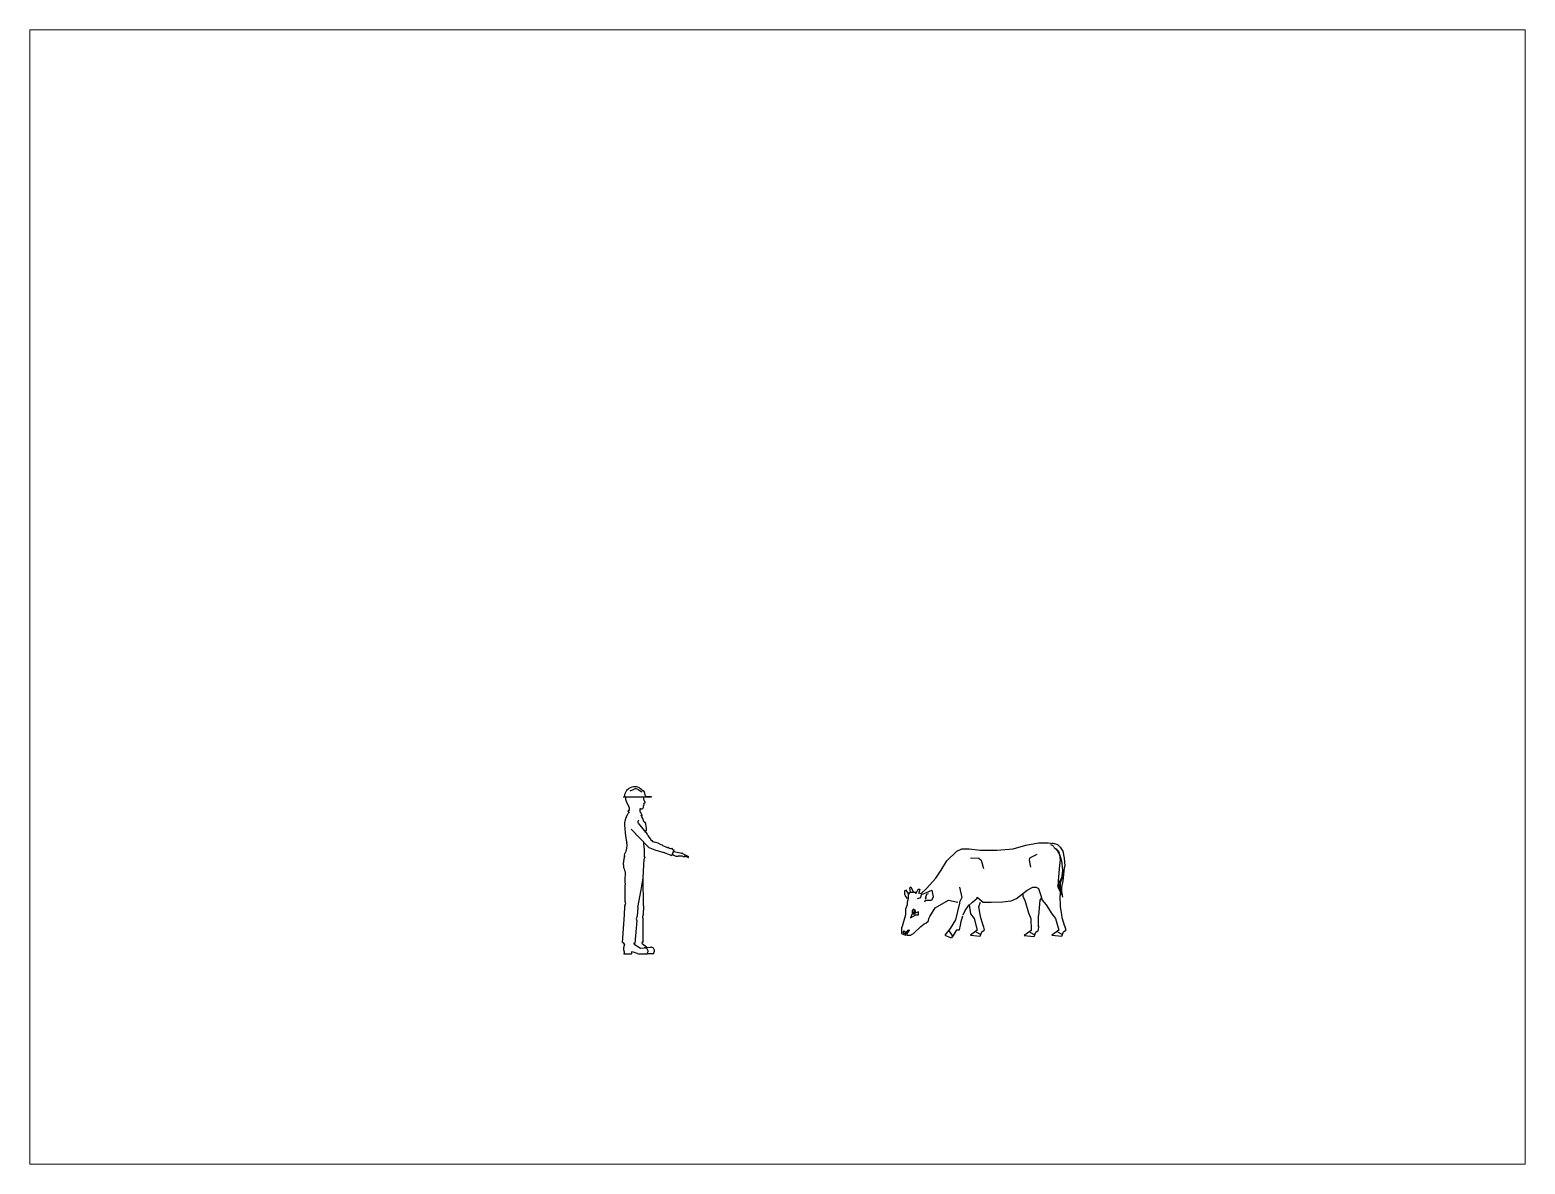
# Paper-space layout 'Layout2' of a CAD drawing. Header units: millimetres. Extents: x 26 to 231, y 20 to 176.
# The model-space entities are those that its viewports show. They can reach past a viewport. Long polylines and large blocks are cut down to what shows.
import ezdxf

# ---------------------------------------------------------------- set-up
doc = ezdxf.new("R2010")
doc.units = ezdxf.units.MM
doc.header["$LTSCALE"] = 0.1
doc.layers.add('1_6_1_ANIMALES', color=7, linetype='Continuous')
doc.layers.add('Texto', color=7, linetype='Continuous')

# ---------------------------------------------------------------- blocks, each defined once
blk = doc.blocks.new('A$C38B57B0F')
at = {"color": 7, "linetype": 'Continuous'}
for points in [[(6.59, 52.81, 0.692726), (0.58, 51.11)], [(5.06, 53.24, 0.226877), (3.76, 53.37)], [(0.28, 50.83, 0.389983), (0.58, 51.11)], [(0.96, 50.83, 0.015987), (0.96, 50.25)], [(0.96, 50.25, 0.06008), (1.02, 49.89)], [(7.02, 52.58, 0.427331), (6.66, 52.83)], [(6.87, 50.28, 0.371353), (6.89, 50.04)], [(6.87, 50.28, 0.201449), (6.9, 50.4)], [(6.92, 49.99, 0.097149), (6.89, 50.04)], [(6.98, 48.83, 0.369055), (6.92, 48.73)], [(7.2, 51.59, 0.065543), (7.22, 51.51)], [(7.21, 48.91, 0.438781), (7.3, 49.11)], [(7.22, 51.51, 0.291822), (8.05, 50.99)], [(1.15, 44.31, 0.161542), (0.74, 40.63)], [(1.8, 46.08, 0.136112), (1.96, 46.63)], [(2.11, 46, 0.049019), (1.83, 45.48)], [(2.26, 46.58, 0.076394), (2.21, 46.99)], [(5.85, 46.99, 0.414214), (5.55, 46.69)], [(5.55, 46.08, 0.013597), (5.55, 46)], [(5.86, 45.94, 0.120874), (6.06, 45.4)], [(7.03, 42.69, 0.063949), (5.98, 44.96)], [(6.4, 44.85, 0.016026), (6.06, 45.4)], [(6.15, 46.99, 0.414213), (6.76, 47.6)], [(6.83, 48, 0.333283), (6.76, 47.6)], [(6.83, 48, 0.425323), (6.83, 48.13)], [(6.92, 48.24, 0.391022), (6.99, 48.35)], [(0.89, 39.11, 0.048902), (1.35, 36.08)], [(5.22, 43.32, 0.443083), (5.1, 42.43)], [(7.79, 39.98, 0.067829), (7.35, 42.69)], [(7.49, 39.39, 0.00823), (7.49, 39.72, 0.006713), (7.49, 39.98)], [(8.24, 38.41, 0.020725), (7.95, 38.82)], [(0.76, 32.47, 0.197435), (1.35, 36.08)], [(8.25, 34.71, 0.116337), (8.83, 34.33)], [(9.19, 37, 0.217672), (10.47, 36.2)], [(11.95, 35.69, 0.07356), (10.26, 36.23)], [(12.42, 35.47, 0.026226), (12.45, 35.45)], [(12.91, 35.25, 0.089934), (13, 35.18)], [(13.98, 34.71, 0.021373), (14.45, 34.5)], [(14.45, 34.5, 0.203959), (14.69, 34.51)], [(14.91, 34.44, 0.414212), (14.71, 34.52)], [(14.92, 34.42, 0.198912), (15.09, 34.26)], [(15.18, 34.23, 0.116434), (15.87, 34.15)], [(16.06, 34.14, 0.116434), (15.92, 34.16)], [(16.22, 33.92, 0.414212), (16.13, 34.11)], [(16.22, 33.92, 0.414214), (16.26, 33.84)], [(0.58, 31.54, 0.082763), (0.27, 28.51)], [(0.57, 31.5, 0.082763), (0.27, 28.47)], [(13.73, 32.73, 0.013147), (13.42, 32.83)], [(16.16, 32.19, 0.072027), (16.07, 32.22)], [(16.4, 32.06, 0.035491), (16.59, 31.97)], [(16.54, 33.28, 0.027671), (16.7, 33.23)], [(17.3, 31.72, 0.116434), (17.99, 31.64)], [(19.31, 31.63, 0.116434), (18.62, 31.71)], [(19.45, 32.52, 0.058821), (19.12, 32.65)], [(19.83, 31.44, 0.414212), (20.03, 31.53, 0.414212), (19.94, 31.72)], [(21.21, 31.26, 0.414212), (21.42, 31.36, 0.378246), (21.34, 31.56)], [(0.27, 28.47, 0.109772), (0.88, 26.65)], [(0.88, 26.65, 0.036176), (0.81, 22.44)], [(0.81, 22.44, 0.013622), (0.81, 22.36)], [(0.75, 15.58, 0.093886), (0.7, 15.36)], [(0.81, 16.91, 0.176713), (0.95, 16.51)], [(1.01, 16.18, 0.284079), (0.96, 16.5)], [(0.6, 12.67, 0.008212), (0.61, 12.69)], [(0.6, 12.67, 0.008212), (0.61, 12.69)], [(0.6, 12.64, 0.008212), (0.6, 12.66)], [(0.6, 12.64, 0.008212), (0.6, 12.66)], [(4.59, 11.86, 0.265986), (4.57, 10.96)], [(4.6, 10.79, 0.145059), (4.57, 10.96)], [(4.6, 11.87, 0.116433), (4.73, 12.26)], [(6.59, 12.28, 0.265987), (6.64, 11.38)], [(6.59, 12.28, 0.116433), (6.69, 12.69)], [(6.69, 3.82), (6.69, 11.21, 0.14506), (6.64, 11.38)], [(0.66, 3.14, 0.005303), (0.24, 3.71)], [(0.31, 1.99, 0.140426), (0.3, 1.4)], [(4.89, 0.11, 0.05148), (2.93, 0.62)], [(4.89, 0.11, 0.089818), (5.42, 0.01)], [(8.31, 0.77, 0.430511), (7.03, 1.98)], [(10.39, 0.93, 0.430512), (9.11, 2.14)]]:
    blk.add_lwpolyline(points, format="xyb", dxfattribs=at)
for points in [[(2.42, 52.9), (3.76, 53.37)], [(8.04, 50.98), (9.24, 50.98), (9.24, 50.83), (0.28, 50.83)], [(1.02, 49.89), (1.03, 49.87), (1.03, 49.84), (1.04, 49.82), (1.05, 49.8), (1.06, 49.76), (1.07, 49.73), (1.08, 49.7), (1.09, 49.68), (1.09, 49.65), (1.1, 49.63), (1.11, 49.6), (1.12, 49.57), (1.13, 49.55), (1.14, 49.53), (1.15, 49.5), (1.16, 49.47), (1.17, 49.45), (1.17, 49.43), (1.18, 49.41), (1.19, 49.39), (1.2, 49.37), (1.21, 49.34), (1.22, 49.31), (1.23, 49.29), (1.24, 49.26), (1.25, 49.25), (1.26, 49.21), (1.27, 49.19), (1.28, 49.17), (1.29, 49.14), (1.3, 49.11), (1.31, 49.09), (1.32, 49.07), (1.33, 49.06), (1.34, 49.03), (1.36, 49), (1.37, 48.97), (1.38, 48.95), (1.39, 48.92), (1.41, 48.89), (1.42, 48.87), (1.43, 48.84), (1.45, 48.81), (1.47, 48.77), (1.49, 48.74), (1.5, 48.71), (1.53, 48.66), (1.55, 48.62), (1.58, 48.56), (1.61, 48.51), (1.65, 48.43), (1.68, 48.37), (1.7, 48.33), (1.71, 48.3), (1.74, 48.25), (1.75, 48.23), (1.76, 48.21), (1.78, 48.17), (1.8, 48.13), (1.81, 48.11), (1.83, 48.08), (1.84, 48.06), (1.85, 48.04), (1.85, 48.02), (1.87, 47.99), (1.88, 47.97), (1.89, 47.95), (1.9, 47.93), (1.91, 47.9), (1.92, 47.87), (1.93, 47.85), (1.94, 47.82), (1.95, 47.8), (1.96, 47.78), (1.97, 47.76), (1.98, 47.74), (1.98, 47.72), (1.99, 47.7), (2, 47.67), (2.01, 47.65), (2.02, 47.62), (2.03, 47.6), (2.04, 47.58), (2.05, 47.55), (2.06, 47.53), (2.06, 47.51), (2.07, 47.48), (2.08, 47.45), (2.09, 47.42), (2.1, 47.4), (2.11, 47.37), (2.11, 47.35), (2.12, 47.33), (2.13, 47.31), (2.13, 47.29), (2.14, 47.27), (2.15, 47.23), (2.16, 47.2), (2.16, 47.18), (2.17, 47.15), (2.18, 47.13), (2.19, 47.1), (2.19, 47.07), (2.2, 47.05), (2.2, 47.02), (2.21, 46.99)], [(5.06, 53.24), (6.21, 52.53)], [(6.59, 52.81), (6.66, 52.83)], [(6.9, 50.4), (6.82, 50.83)], [(7.3, 49.11), (6.92, 49.99)], [(6.99, 48.35), (6.92, 48.73)], [(6.98, 48.83), (7.21, 48.91)], [(7.02, 52.58), (7.2, 51.59)], [(1.15, 44.31), (1.83, 45.48)], [(1.8, 46.08), (2.11, 46)], [(1.96, 46.63), (2.26, 46.58)], [(5.55, 46.69), (5.55, 46)], [(5.55, 46), (5.86, 45.94)], [(5.85, 46.99), (6.15, 46.99)], [(5.98, 44.96), (6.4, 44.85)], [(6.92, 48.24), (6.76, 48.2)], [(6.83, 48.13), (6.76, 48.2)], [(0.74, 40.63), (0.89, 39.11)], [(2.78, 40.48), (8.25, 34.71)], [(5.09, 42.42), (7.95, 38.82)], [(7.03, 42.69), (7.35, 42.69)], [(7.49, 39.98), (7.79, 39.98)], [(7.04, 34.26), (6.88, 36.15)], [(7.04, 34.26), (7.04, 31.45)], [(8.24, 38.41), (9.19, 37)], [(8.83, 34.33), (10.5, 33.72)], [(11.95, 35.69), (12.45, 35.45)], [(12.45, 35.45), (12.86, 35.3)], [(12.91, 35.25), (12.86, 35.31)], [(13, 35.18), (13.98, 34.7)], [(14.69, 34.51), (14.71, 34.52)], [(14.91, 34.44), (14.92, 34.42)], [(15.09, 34.26), (15.18, 34.23)], [(15.87, 34.15), (15.92, 34.16)], [(16.06, 34.14), (16.13, 34.11)], [(16.22, 33.92), (16.22, 33.92)], [(0.66, 32.49), (0.51, 31.9)], [(0.66, 32.49), (0.51, 31.9)], [(0.51, 31.9), (0.66, 31.87)], [(0.51, 31.9), (0.66, 31.87)], [(0.66, 31.83), (0.57, 31.5)], [(0.66, 31.87), (0.58, 31.54)], [(0.66, 31.87), (0.58, 31.54)], [(0.66, 32.49), (0.76, 32.47)], [(0.66, 32.49), (0.76, 32.47)], [(6.73, 24.66), (6.97, 30.8)], [(6.97, 30.84), (7.12, 30.82)], [(6.97, 30.84), (7.12, 30.82)], [(7.04, 31.45), (7.19, 31.42)], [(7.04, 31.45), (7.19, 31.42)], [(7.12, 30.82), (7.19, 31.21)], [(7.12, 30.82), (7.19, 31.21)], [(7.19, 31.42), (7.19, 31.23)], [(7.19, 31.42), (7.19, 31.23)], [(10.5, 33.72), (13.42, 32.83)], [(13.73, 32.73), (15.96, 31.91)], [(16.62, 33.71), (15.96, 31.91)], [(16.4, 32.06), (16.16, 32.19)], [(16.26, 33.84), (16.62, 33.71)], [(16.54, 33.28), (16.47, 33.31)], [(16.59, 31.97), (17.3, 31.72)], [(16.7, 33.23), (19.12, 32.65)], [(18.62, 31.71), (17.99, 31.64)], [(19.83, 31.44), (19.31, 31.63)], [(19.45, 32.52), (21.34, 31.56)], [(21.21, 31.26), (19.94, 31.72)], [(6, 20.77), (6.73, 24.66)], [(6.76, 15.54), (6.73, 24.66)], [(0.81, 16.87), (0.81, 22.36)], [(4.97, 15.02), (6.06, 20.76)], [(0.61, 12.69), (0.7, 15.36)], [(0.75, 15.58), (1.01, 16.18)], [(4.97, 15.06), (4.73, 12.26)], [(6.76, 15.57), (6.69, 12.69)], [(0, 3.73), (0.6, 12.67)], [(4.6, 10.79), (3.96, 3.42)], [(0, 3.73), (0.24, 3.71)], [(0.3, 1.4), (0.51, 0.62)], [(0.66, 3.14), (0.31, 1.99)], [(0.51, 0.62), (0.51, 0.01)], [(0.51, 0.01), (2.93, 0.01)], [(2.93, 0.62), (2.93, 0.01)], [(3.62, 3.45), (3.75, 3.19)], [(3.96, 3.42), (3.62, 3.45)], [(3.75, 3.19), (5.87, 1.91)], [(5.42, 0.01), (8.01, 0.01)], [(5.87, 1.91), (7.03, 1.98)], [(6.35, 3.82), (6.29, 3.43)], [(6.29, 3.43), (7.95, 2.08)], [(6.69, 3.82), (6.35, 3.82)], [(7.95, 2.08), (9.11, 2.14)], [(8.01, 0.16), (8.31, 0.77)], [(8.01, 0.17), (10.09, 0.17)], [(8.01, 0.16), (8.01, 0.01)], [(8.01, 0.16), (8.01, 0.01)], [(10.09, 0.32), (10.39, 0.93)], [(10.09, 0.17), (10.09, 0.32)], [(10.09, 0.17), (10.09, 0.32)]]:
    blk.add_lwpolyline(points, dxfattribs=at)
blk.add_point((0.5, 0), dxfattribs=at)

msp = doc.modelspace()

# ---------------------------------------------------------------- linework, layer by layer
for p, q in [((10599, -2186), (10654, -2232)), ((10615, -2274), (10630, -2232)), ((10628, -2346), (10615, -2274)), ((10654, -2232), (10727, -2232)), ((10727, -2232), (10829, -2229)), ((10829, -2229), (10909, -2221)), ((10909, -2221), (10955, -2200)), ((11031, -2215), (11064, -2330)), ((11168, -2215), (11156, -2353)), ((11189, -2215), (11224, -2256)), ((11224, -2256), (11278, -2337)), ((11355, -2274), (11352, -2171)), ((11368, -2346), (11355, -2274)), ((11155, -2374), (11156, -2353))]:
    msp.add_line(p, q)
at = {"layer": '1_6_1_ANIMALES', "color": 7, "linetype": 'Continuous'}
for p, q in [((10416, -1771), (10461, -1750)), ((10461, -1750), (10526, -1750)), ((10526, -1750), (10628, -1762)), ((10628, -1762), (10779, -1762)), ((10779, -1762), (10927, -1750)), ((10927, -1750), (11041, -1716)), ((11041, -1716), (11155, -1695)), ((11155, -1695), (11244, -1695)), ((11244, -1695), (11285, -1699)), ((11264, -1708), (11296, -1724)), ((11281, -1695), (11328, -1708)), ((11296, -1734), (11337, -1771)), ((11316, -1750), (11346, -1799)), ((11322, -1755), (11333, -1775)), ((11328, -1708), (11352, -1734)), ((11352, -1734), (11377, -1771)), ((10274, -1941), (10324, -1857)), ((10324, -1857), (10416, -1771)), ((10538, -1830), (10615, -1834)), ((10615, -1834), (10637, -1852)), ((10637, -1852), (10656, -1927)), ((11075, -1834), (11071, -1852)), ((11071, -1852), (11082, -1915)), ((11140, -1799), (11075, -1834)), ((11337, -1771), (11365, -1857)), ((11346, -1898), (11337, -2003)), ((11346, -1799), (11352, -1852)), ((11352, -1852), (11346, -1898)), ((11365, -1857), (11373, -1941)), ((11377, -1771), (11390, -1834)), ((11390, -1834), (11395, -1902)), ((10139, -2110), (10225, -2014)), ((10225, -2014), (10274, -1941)), ((11337, -2003), (11333, -2038)), ((11365, -2014), (11337, -2061)), ((11373, -1997), (11352, -2061)), ((11373, -1941), (11365, -2014)), ((11390, -1927), (11373, -1997)), ((11390, -1922), (11377, -2038)), ((11395, -1902), (11390, -1922)), ((9956, -2123), (9941, -2129)), ((9941, -2129), (9941, -2157)), ((9941, -2157), (9949, -2180)), ((9982, -2164), (9956, -2123)), ((9989, -2146), (9973, -2164)), ((9973, -2164), (9973, -2200)), ((10022, -2146), (9989, -2146)), ((9990, -2102), (9998, -2093)), ((9995, -2146), (9990, -2102)), ((9998, -2093), (10022, -2146)), ((10049, -2146), (10022, -2146)), ((10044, -2157), (10064, -2114)), ((10064, -2114), (10078, -2114)), ((10078, -2114), (10067, -2157)), ((10094, -2157), (10069, -2150)), ((10087, -2157), (10139, -2110)), ((10087, -2191), (10094, -2164)), ((10094, -2164), (10139, -2146)), ((10139, -2164), (10127, -2200)), ((10139, -2146), (10189, -2123)), ((10155, -2157), (10139, -2164)), ((10189, -2123), (10200, -2183)), ((10438, -2095), (10461, -2191)), ((10955, -2200), (11054, -2123)), ((11013, -2157), (11013, -2180)), ((11054, -2123), (11104, -2095)), ((11104, -2095), (11135, -2095)), ((11135, -2095), (11155, -2110)), ((11155, -2110), (11176, -2171)), ((11337, -2061), (11328, -2088)), ((11328, -2088), (11337, -2110)), ((11333, -2038), (11337, -2095)), ((11337, -2061), (11352, -2136)), ((11337, -2110), (11352, -2136)), ((11352, -2061), (11352, -2088)), ((11352, -2088), (11352, -2136)), ((11352, -2136), (11352, -2171)), ((11352, -2136), (11365, -2164)), ((11377, -2038), (11365, -2095)), ((11365, -2095), (11365, -2136)), ((11365, -2136), (11373, -2186)), ((9949, -2180), (9965, -2200)), ((9965, -2257), (9949, -2296)), ((9949, -2296), (9949, -2349)), ((9973, -2200), (9965, -2234)), ((9965, -2234), (9965, -2257)), ((10022, -2296), (10011, -2309)), ((10022, -2296), (10037, -2329)), ((10037, -2309), (10022, -2296)), ((10057, -2200), (10087, -2191)), ((10127, -2218), (10123, -2234)), ((10127, -2200), (10139, -2191)), ((10184, -2218), (10127, -2218)), ((10169, -2363), (10217, -2283)), ((10200, -2183), (10184, -2218)), ((10217, -2283), (10338, -2215)), ((10338, -2215), (10425, -2234)), ((10438, -2242), (10402, -2394)), ((10461, -2191), (10438, -2234)), ((10438, -2234), (10438, -2242)), ((10492, -2309), (10526, -2257)), ((10526, -2257), (10538, -2337)), ((10529, -2257), (10558, -2234)), ((10558, -2234), (10599, -2196)), ((10599, -2196), (10599, -2186)), ((11013, -2180), (11031, -2215)), ((11176, -2200), (11168, -2215)), ((11176, -2171), (11189, -2215)), ((9949, -2349), (9920, -2453)), ((10011, -2337), (9995, -2375)), ((9995, -2375), (10044, -2349)), ((10011, -2309), (10011, -2337)), ((10015, -2325), (10025, -2342)), ((10037, -2329), (10022, -2321)), ((10022, -2321), (10022, -2329)), ((10025, -2342), (10037, -2337)), ((10044, -2329), (10037, -2309)), ((10037, -2337), (10037, -2325)), ((10067, -2321), (10044, -2329)), ((10044, -2349), (10067, -2349)), ((10067, -2349), (10067, -2321)), ((10087, -2453), (10120, -2430)), ((10120, -2430), (10135, -2424)), ((10135, -2424), (10157, -2402)), ((10157, -2402), (10160, -2381)), ((10160, -2381), (10169, -2363)), ((10402, -2394), (10356, -2473)), ((10438, -2483), (10447, -2442)), ((10447, -2442), (10454, -2409)), ((10454, -2409), (10469, -2356)), ((10473, -2349), (10492, -2309)), ((10538, -2337), (10571, -2381)), ((10571, -2381), (10599, -2488)), ((10632, -2375), (10628, -2346)), ((10656, -2453), (10632, -2375)), ((11064, -2330), (11086, -2381)), ((11086, -2381), (11088, -2491)), ((11155, -2456), (11155, -2374)), ((11278, -2337), (11311, -2381)), ((11311, -2381), (11339, -2488)), ((11372, -2375), (11368, -2346)), ((11396, -2453), (11372, -2375)), ((9920, -2453), (9912, -2463)), ((9912, -2463), (9912, -2517)), ((9912, -2517), (9949, -2531)), ((9931, -2501), (9936, -2494)), ((9931, -2506), (9931, -2501)), ((9931, -2510), (9931, -2506)), ((9937, -2517), (9931, -2510)), ((9937, -2494), (9946, -2501)), ((9946, -2517), (9937, -2517)), ((9946, -2501), (9946, -2517)), ((9949, -2531), (9956, -2510)), ((9956, -2510), (9973, -2488)), ((9970, -2506), (9959, -2527)), ((9959, -2527), (9961, -2531)), ((9961, -2531), (9974, -2532)), ((9970, -2506), (9965, -2517)), ((9971, -2504), (9970, -2506)), ((9982, -2488), (9971, -2504)), ((9973, -2488), (9982, -2483)), ((9973, -2531), (9995, -2531)), ((9982, -2483), (9982, -2488)), ((9995, -2531), (10022, -2517)), ((10022, -2517), (10087, -2453)), ((10356, -2473), (10305, -2531)), ((10305, -2531), (10365, -2555)), ((10338, -2488), (10375, -2540)), ((10369, -2555), (10379, -2540)), ((10382, -2540), (10416, -2483)), ((10416, -2483), (10438, -2483)), ((10599, -2488), (10538, -2531)), ((10538, -2531), (10628, -2540)), ((10588, -2501), (10628, -2524)), ((10628, -2540), (10643, -2501)), ((10643, -2501), (10663, -2488)), ((10654, -2444), (10663, -2488)), ((10663, -2488), (10663, -2488)), ((11088, -2491), (11027, -2534)), ((11027, -2534), (11116, -2544)), ((11077, -2505), (11116, -2527)), ((11116, -2544), (11132, -2505)), ((11132, -2505), (11152, -2491)), ((11155, -2447), (11152, -2491)), ((11152, -2491), (11152, -2491)), ((11339, -2488), (11278, -2531)), ((11278, -2531), (11368, -2540)), ((11328, -2501), (11368, -2524)), ((11368, -2540), (11383, -2501)), ((11383, -2501), (11403, -2488)), ((11393, -2444), (11403, -2488)), ((11403, -2488), (11403, -2488))]:
    msp.add_line(p, q, dxfattribs=at)

# ---------------------------------------------------------------- block references
at = {"xscale": 28, "yscale": 28, "zscale": 28}
msp.add_blockref('A$C38B57B0F', (7382, -2702), dxfattribs=at)

psp = doc.layouts.new('Layout2')

# ---------------------------------------------------------------- viewports
at = {"layer": 'Texto'}
vp = psp.add_viewport(center=(128.5, 97.5), size=(205.6, 156), view_center_point=(8787.89, 536.89), view_height=10293.1704, dxfattribs=at)
vp.frozen_layers = ['Texto']

doc.saveas('drawing.dxf')
